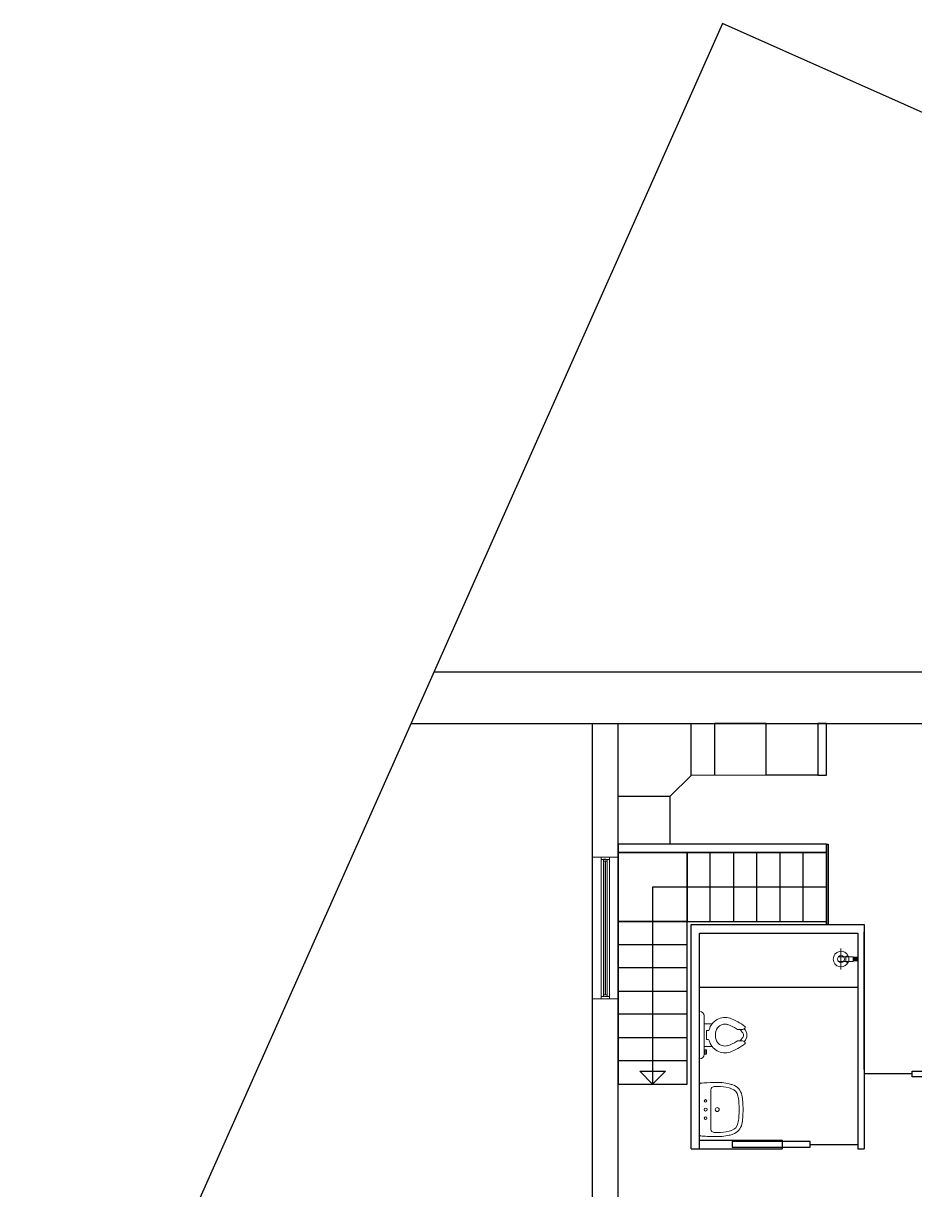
# Model space of a CAD drawing. Header units: inches. Extents: x 15 to 22798, y 21 to 21519.
# Drawn here: x 14394 to 15430, y 12771 to 14127 of the extents above; entities that cross this region are included whole.
import ezdxf

# ---------------------------------------------------------------- set-up
doc = ezdxf.new("R2010")
doc.units = ezdxf.units.IN
doc.header["$MEASUREMENT"] = 0
doc.layers.add('ARREDAMENTO', color=8, linetype='Continuous', lineweight=13)
doc.layers.add('PORTE_finestre_doors_windows', color=4, linetype='Continuous', lineweight=15)
doc.layers.add('INFISSI', color=4, linetype='Continuous')
doc.styles.add('ARCH', font='txt')

# ---------------------------------------------------------------- blocks, each defined once
blk = doc.blocks.new('15PTOI06')
for p, q in [((8, 8.5), (8, -8.5)), ((11.5, 5), (8, 5)), ((9, 2), (9.765178, 2)), ((9, -2), (9, 2)), ((23.431562, 2.5), (24.727861, 2.5)), ((24.931034, 1.327586), (24.062054, 2.5)), ((11.5, -5), (8, -5)), ((9.765178, -2), (9, -2)), ((23.431562, -2.5), (24.690476, -2.5)), ((24.931034, -1.327586), (24.062054, -2.5)), ((8.5, -8), (8, -8)), ((8, -8.5), (9, -8.5)), ((9, -6.5), (8.5, -6.5)), ((8.5, -6.5), (8.5, -8)), ((9, -8.5), (9, -6.5))]:
    blk.add_line(p, q)
for centre, radius, start, end in [((6, 8.5), 2, 0, 90), ((17.25, 0.65), 7.210062, 71.816347, 166.116636), ((12, -13.75), 22.534695, 51.265418, 70.559965), ((9.765178, 2.5), 0.5, 270, 346.116636), ((19.118098, 0), 6.118098, 147.797266, 212.202734), ((17.25, 0.65), 4.210062, 71.816347, 142.891702), ((12, -13.75), 19.534695, 57.937508, 70.559965), ((23.431562, 4.5), 2, 237.937508, 270), ((24.727861, 4.5), 2, 270, 314.939898), ((23.666667, 0), 1.833333, 313.602819, 46.397181), ((23.166667, 0), 3.833333, 313.602819, 46.397181), ((25.787408, 3.438228), 0.5, 314.939898, 51.265418), ((9.765178, -2.5), 0.5, 13.883364, 90), ((17.25, -0.65), 7.210062, 193.883364, 288.183653), ((17.25, -0.65), 4.210062, 217.108298, 288.183653), ((12, 13.75), 19.534695, 289.440035, 302.062492), ((12, 13.75), 22.534695, 289.440035, 308.665009), ((23.431562, -4.5), 2, 90, 122.062492), ((24.690476, -4.5), 2, 44.162471, 90), ((25.766527, -3.454957), 0.5, 308.665009, 44.162471), ((6, -8.5), 2, 270, 0)]:
    blk.add_arc(centre, radius, start, end)
at = {"style": 'ARCH'}
for tag, p, flags in [('ITEM', (0, -19.5), 3), ('ROOM_NUMBER', (0, -28.5), 1)]:
    blk.add_attdef(tag, p, '', height=6, dxfattribs=dict(at, flags=flags))

msp = doc.modelspace()

# ---------------------------------------------------------------- linework, layer by layer
for p, q in [((14871.4, 13372.7), (16901.7, 13372.7)), ((15005.7, 13372.7), (16436.7, 13372.7)), ((14844.7, 13312.7), (15055.7, 13312.7)), ((15055.7, 13312.7), (15715.7, 13312.8)), ((15055.7, 13312.7), (15715.7, 13312.8)), ((15055.7, 13312.7), (15715.7, 13312.7)), ((15055.7, 12102.7), (15055.7, 13312.7)), ((15055.7, 13312.7), (15715.7, 13312.7)), ((15055.7, 12102.7), (15055.7, 13312.7)), ((15085.7, 12072.7), (15085.7, 13312.7)), ((15085.7, 12072.7), (15085.7, 13312.7)), ((15170.6, 13252.5), (15170.6, 13312.7)), ((15257.7, 13312.7), (15197.7, 13312.7)), ((15257.7, 13312.7), (15197.7, 13312.7)), ((15197.7, 13312.7), (15197.7, 13252.7)), ((15257.7, 13252.7), (15257.7, 13312.7)), ((15327.7, 13312.7), (15317.7, 13312.7)), ((15327.7, 13312.7), (15317.7, 13312.7)), ((15317.7, 13312.7), (15317.7, 13252.7)), ((15327.7, 13252.7), (15327.7, 13312.7)), ((15145.8, 13227.8), (15170.6, 13252.5)), ((15317.7, 13252.7), (15170.6, 13252.5)), ((15317.7, 13252.7), (15257.7, 13252.7)), ((15317.7, 13252.7), (15327.7, 13252.7)), ((15145.8, 13227.8), (15085.7, 13227.8)), ((15145.7, 13227.8), (15145.7, 13172.7)), ((15085.7, 13162.7), (15285.7, 13162.7)), ((15192.7, 13082.7), (15192.7, 13162.7)), ((15192.7, 13162.7), (15219.7, 13162.7)), ((15219.7, 13162.7), (15219.7, 13082.7)), ((15246.7, 13082.7), (15246.7, 13162.7)), ((15246.7, 13162.7), (15273.7, 13162.7)), ((15273.7, 13162.7), (15273.7, 13082.7)), ((15300.7, 13082.7), (15300.7, 13162.7)), ((15327.7, 13162.7), (15327.7, 13082.7)), ((15327.7, 13122.7), (15125.7, 13122.7)), ((15125.7, 13122.7), (15125.7, 12893.7)), ((15165.7, 13082.7), (15192.7, 13082.7)), ((15219.7, 13082.7), (15246.7, 13082.7)), ((15273.7, 13082.7), (15300.7, 13082.7)), ((15180.3, 13069), (15322.3, 13069)), ((15322.6, 13069), (15332.6, 13069)), ((15371.6, 12910.5), (15371.6, 13070.7)), ((15085.7, 13028.7), (15085.7, 13055.7)), ((15085.7, 13055.7), (15165.7, 13055.7)), ((15165.7, 13028.7), (15085.7, 13028.7)), ((15165.7, 13001.7), (15165.7, 13028.7)), ((15180.3, 13006.2), (15364.4, 13006.2)), ((15085.7, 12974.7), (15085.7, 13001.7)), ((15085.7, 13001.7), (15165.7, 13001.7)), ((15165.7, 12974.7), (15085.7, 12974.7)), ((15165.7, 12947.7), (15165.7, 12974.7)), ((15085.7, 12920.7), (15085.7, 12947.7)), ((15085.7, 12947.7), (15165.7, 12947.7)), ((15125.7, 12938.4), (15125.7, 12923.4)), ((15165.7, 12920.7), (15085.7, 12920.7)), ((15165.7, 12893.7), (15165.7, 12920.7)), ((15110.7, 12908.6), (15140.7, 12908.6)), ((15125.7, 12893.6), (15110.7, 12908.6)), ((15125.7, 12893.6), (15140.7, 12908.6)), ((15427.3, 12905.4), (15371.6, 12905.4)), ((15180.3, 12818.5), (15180.3, 12828.5)), ((15180.3, 12828.5), (15276.5, 12828.5)), ((15242.6, 12828.5), (15276.5, 12828.5)), ((15276.5, 12828.5), (15276.5, 12818.5)), ((15170.3, 12818.5), (15276.5, 12818.5)), ((15308.7, 12823.5), (15364.4, 12823.5)), ((15364.4, 12818.5), (15371.6, 12818.5))]:
    msp.add_line(p, q)
for points in [[(14393.9, 12299.6), (16221.1, 11486.4), (17034.3, 13313.7), (15207.1, 14126.8)], [(15085.7, 13172.7), (15085.7, 13162.7), (15327.7, 13162.7), (15327.7, 13172.7)], [(15327.7, 13172.7), (15327.7, 13172.7), (15327.7, 13079), (15327.7, 13079)], [(15327.7, 13172.7), (15329.8, 13172.7), (15329.8, 13079), (15327.7, 13079)], [(15085.7, 13082.7), (15165.7, 13082.7), (15165.7, 13162.7), (15085.7, 13162.7)], [(15085.7, 13082.7), (15085.7, 12893.7), (15165.7, 12893.7), (15165.7, 13082.7)], [(15427.3, 12908.7), (15517.8, 12908.7), (15517.8, 12902.2), (15427.3, 12902.2)], [(15308.7, 12826.7), (15218.2, 12826.7), (15218.2, 12820.2), (15308.7, 12820.2)]]:
    msp.add_lwpolyline(points, close=True)
for points in [[(15327.7, 13162.7), (15165.7, 13162.7), (15165.7, 13082.7), (15327.7, 13082.7)], [(15273.7, 13162.7), (15327.7, 13162.7)], [(15170.3, 12818.5), (15170.3, 13079), (15371.6, 13079), (15371.6, 12818.5)], [(15180.3, 12818.5), (15180.3, 13069), (15364.4, 13069), (15364.4, 12818.5)]]:
    msp.add_lwpolyline(points)
at = {"color": 175}
for centre, start, end in [((15181.3, 12893.6), 96.3738, 180), ((15181.3, 12834.4), 180, 263.6262)]:
    msp.add_arc(centre, 1, start, end, dxfattribs=at)
at = {"layer": 'ARREDAMENTO'}
for p, q in [((15344.7, 13051.2), (15344.7, 13027)), ((15353.8, 13041.7), (15341.7, 13041.7)), ((15353.8, 13036.3), (15341.7, 13036.3)), ((15350.5, 13041.7), (15350.5, 13036.3)), ((15353.8, 13041.7), (15353.8, 13036.3)), ((15085.7, 12941.8), (15085.7, 12884.8)), ((15085.7, 12941.8), (15085.7, 12884.8)), ((15193.3, 12864), (15193.3, 12884.6)), ((15193.3, 12864), (15193.3, 12843.4))]:
    msp.add_line(p, q, dxfattribs=at)
for points in [[(15353.1, 13035.5, -4.976489), (15353.1, 13042.5, -4.976489)], [(15359, 13037.6), (15359.4, 13041, -0.368734), (15359.8, 13041), (15359.4, 13037)], [(15359, 13041, -0.30585), (15359.4, 13041), (15359, 13037.5)], [(15359, 13037, -0.00173), (15359, 13037, -0.00173)], [(15359.4, 13037, -0.302605), (15359, 13037, -0.302605)], [(15359, 13037, -0.003057), (15359, 13037)], [(15359.8, 13037, -0.362194), (15359.4, 13037), (15359.8, 13041, -0.368734), (15360.2, 13041), (15359.8, 13037)], [(15360.2, 13037, -0.362194), (15359.8, 13037), (15360.2, 13041, -0.368734), (15360.6, 13041), (15360.2, 13037)], [(15360.6, 13037, -0.362194), (15360.2, 13037), (15360.6, 13041, -0.368734), (15361, 13041), (15360.6, 13037)], [(15361, 13037, -0.362194), (15360.6, 13037), (15361, 13041, -0.368734), (15361.4, 13041), (15361, 13037)], [(15361.4, 13037, -0.362194), (15361, 13037), (15361.4, 13041, -0.368734), (15361.8, 13041), (15361.4, 13037)], [(15361.8, 13037, -0.362194), (15361.4, 13037), (15361.8, 13041, -0.368734), (15362.2, 13041), (15361.8, 13037)], [(15362.2, 13037, -0.362194), (15361.8, 13037), (15362.2, 13041, -0.368734), (15362.6, 13041), (15362.2, 13037)], [(15362.6, 13037, -0.362194), (15362.2, 13037), (15362.6, 13041, -0.368734), (15363, 13041), (15362.6, 13037)], [(15363, 13037, -0.362194), (15362.6, 13037), (15363, 13041, -0.368734), (15363.4, 13041), (15363, 13037)], [(15363.4, 13037, -0.362194), (15363, 13037), (15363.4, 13041, -0.368734), (15363.8, 13041), (15363.4, 13037)], [(15363.8, 13037, -0.362194), (15363.4, 13037), (15363.8, 13041, -0.368734), (15364.2, 13041), (15363.8, 13037)], [(15364.2, 13037, -0.362194), (15363.8, 13037), (15364.2, 13041, -0.368734), (15364.6, 13041), (15364.2, 13037)], [(15206.3, 12895.2, 0.007127), (15204.9, 12895.3, 0.026276), (15189.2, 12895.2)], [(15214.8, 12834.1, 0.02246), (15219.1, 12835.4, 0.259094), (15229.4, 12847, 0.039532), (15230.5, 12854.9, 0.015232), (15230.8, 12864, 0.015232), (15230.5, 12873.1, 0.039532), (15229.4, 12880.9, 0.259094), (15219.1, 12892.6, 0.02246), (15214.8, 12893.9)], [(15189.2, 12832.7, 0.026276), (15204.9, 12832.7, 0.007127), (15206.3, 12832.7)]]:
    msp.add_lwpolyline(points, format="xyb", dxfattribs=at)
for points in [[(15353.8, 13041.7), (15359, 13041.7), (15359, 13036.3), (15353.8, 13036.3)], [(15180.3, 12893.6), (15180.3, 12864), (15180.3, 12834.4)]]:
    msp.add_lwpolyline(points, dxfattribs=at)
for centre, radius in [((15344.7, 13039), 4.04), ((15187.3, 12874), 1.5), ((15187.3, 12854), 1.5)]:
    msp.add_circle(centre, radius, dxfattribs=at)
for centre, radius, start, end in [((15352.1, 13041), 1.78, 22.8777, 157.1223), ((15352.1, 13037), 1.78, 202.8777, 337.1223), ((15352.1, 13041), 1.78, 336.9408, 337.1223), ((15197.9, 12745.5), 150, 93.3277, 96.3738), ((15218.3, 12884.6), 25, 174.4063, 180), ((15197.4, 12886.7), 4, 90.3005, 174.4063), ((15202.4, 12745.4), 145.4, 89.102, 91.9766), ((15202.6, 12845.4), 45.4, 70.6594, 87.307), ((15202.6, 12845.4), 50, 75.8061, 85.6736), ((15213.8, 12877.5), 11.4, 12.5571, 70.6594), ((15180.6, 12870.1), 45.4, 3.5018, 12.5571), ((15080.8, 12864), 145.4, 0.0115, 3.5018), ((15187.3, 12864), 1.75, 0.9555, 179.0445), ((15187.3, 12864), 1.75, 180.9555, 359.0445), ((15200.8, 12864), 2.3, 0.727, 179.273), ((15200.8, 12864), 2.3, 180.727, 359.273), ((15180.6, 12857.9), 45.4, 347.4429, 356.4982), ((15080.8, 12864), 145.4, 356.4982, 359.9885), ((15218.3, 12843.4), 25, 180, 185.5937), ((15213.8, 12850.5), 11.4, 289.3406, 347.4429), ((15197.9, 12982.5), 150, 263.6262, 266.6723), ((15197.4, 12841.3), 4, 185.5937, 269.6995), ((15202.4, 12982.6), 145.4, 268.0234, 270.898), ((15202.6, 12882.6), 45.4, 272.693, 289.3406), ((15202.6, 12882.6), 50, 274.3264, 284.1939)]:
    msp.add_arc(centre, radius, start, end, dxfattribs=at)
at = {"layer": 'INFISSI', "color": 4, "lineweight": 0}
for p, q in [((15065.9, 12992.8), (15065.9, 13157.3)), ((15068.7, 13154.8), (15068.7, 13152.8)), ((15068.7, 12997.3), (15068.7, 13154.8)), ((15072.7, 13152.8), (15072.7, 13154.8)), ((15072.7, 13154.8), (15072.7, 12997.3)), ((15075.5, 12992.8), (15075.5, 13157.3)), ((15068.7, 13152.8), (15072.7, 13152.8)), ((15068.7, 13152.8), (15072.7, 13152.8)), ((15070.4, 12997.3), (15070.4, 13151.6)), ((15070.9, 13151.6), (15070.9, 12997.3)), ((15068.7, 12995.3), (15068.7, 12997.3)), ((15068.7, 12997.3), (15072.7, 12997.3)), ((15072.7, 12997.3), (15072.7, 12995.3))]:
    msp.add_line(p, q, dxfattribs=at)
at = {"layer": 'INFISSI'}
for p, q in [((15070.7, 13154.8), (15068.7, 13154.8)), ((15070.7, 13152.8), (15070.4, 13152.8)), ((15070.4, 13152.8), (15070.4, 13151.6)), ((15070.9, 13151.6), (15070.9, 13152.8)), ((15070.9, 12997.3), (15070.4, 12997.3))]:
    msp.add_line(p, q, dxfattribs=at)
at = {"layer": 'INFISSI', "color": 4, "lineweight": 0}
for points in [[(15065.9, 13154.8), (15065.9, 13157.3), (15075.5, 13157.3), (15075.5, 13154.8)], [(15065.9, 12992.8), (15065.9, 12995.3), (15075.5, 12995.3), (15075.5, 12992.8)]]:
    msp.add_lwpolyline(points, close=True, dxfattribs=at)
at = {"layer": 'PORTE_finestre_doors_windows', "color": 4}
for p, q in [((15085.7, 13157.3), (15055.7, 13157.3)), ((15085.7, 13157.3), (15055.7, 13157.3)), ((15085.7, 12992.8), (15055.7, 12992.8)), ((15085.7, 12992.8), (15055.7, 12992.8)), ((15064.2, 12992.8), (15074.2, 12992.8)), ((15064.2, 12992.8), (15074.2, 12992.8))]:
    msp.add_line(p, q, dxfattribs=at)

# ---------------------------------------------------------------- block references
at = {"layer": 'ARREDAMENTO', "xscale": 2.619047619047628, "yscale": 2.619047619047628, "zscale": 2.619047619047628, "rotation": 359.9996116269203}
msp.add_blockref('15PTOI06', (15164.6, 12950.5), dxfattribs=at)

doc.saveas('drawing.dxf')
